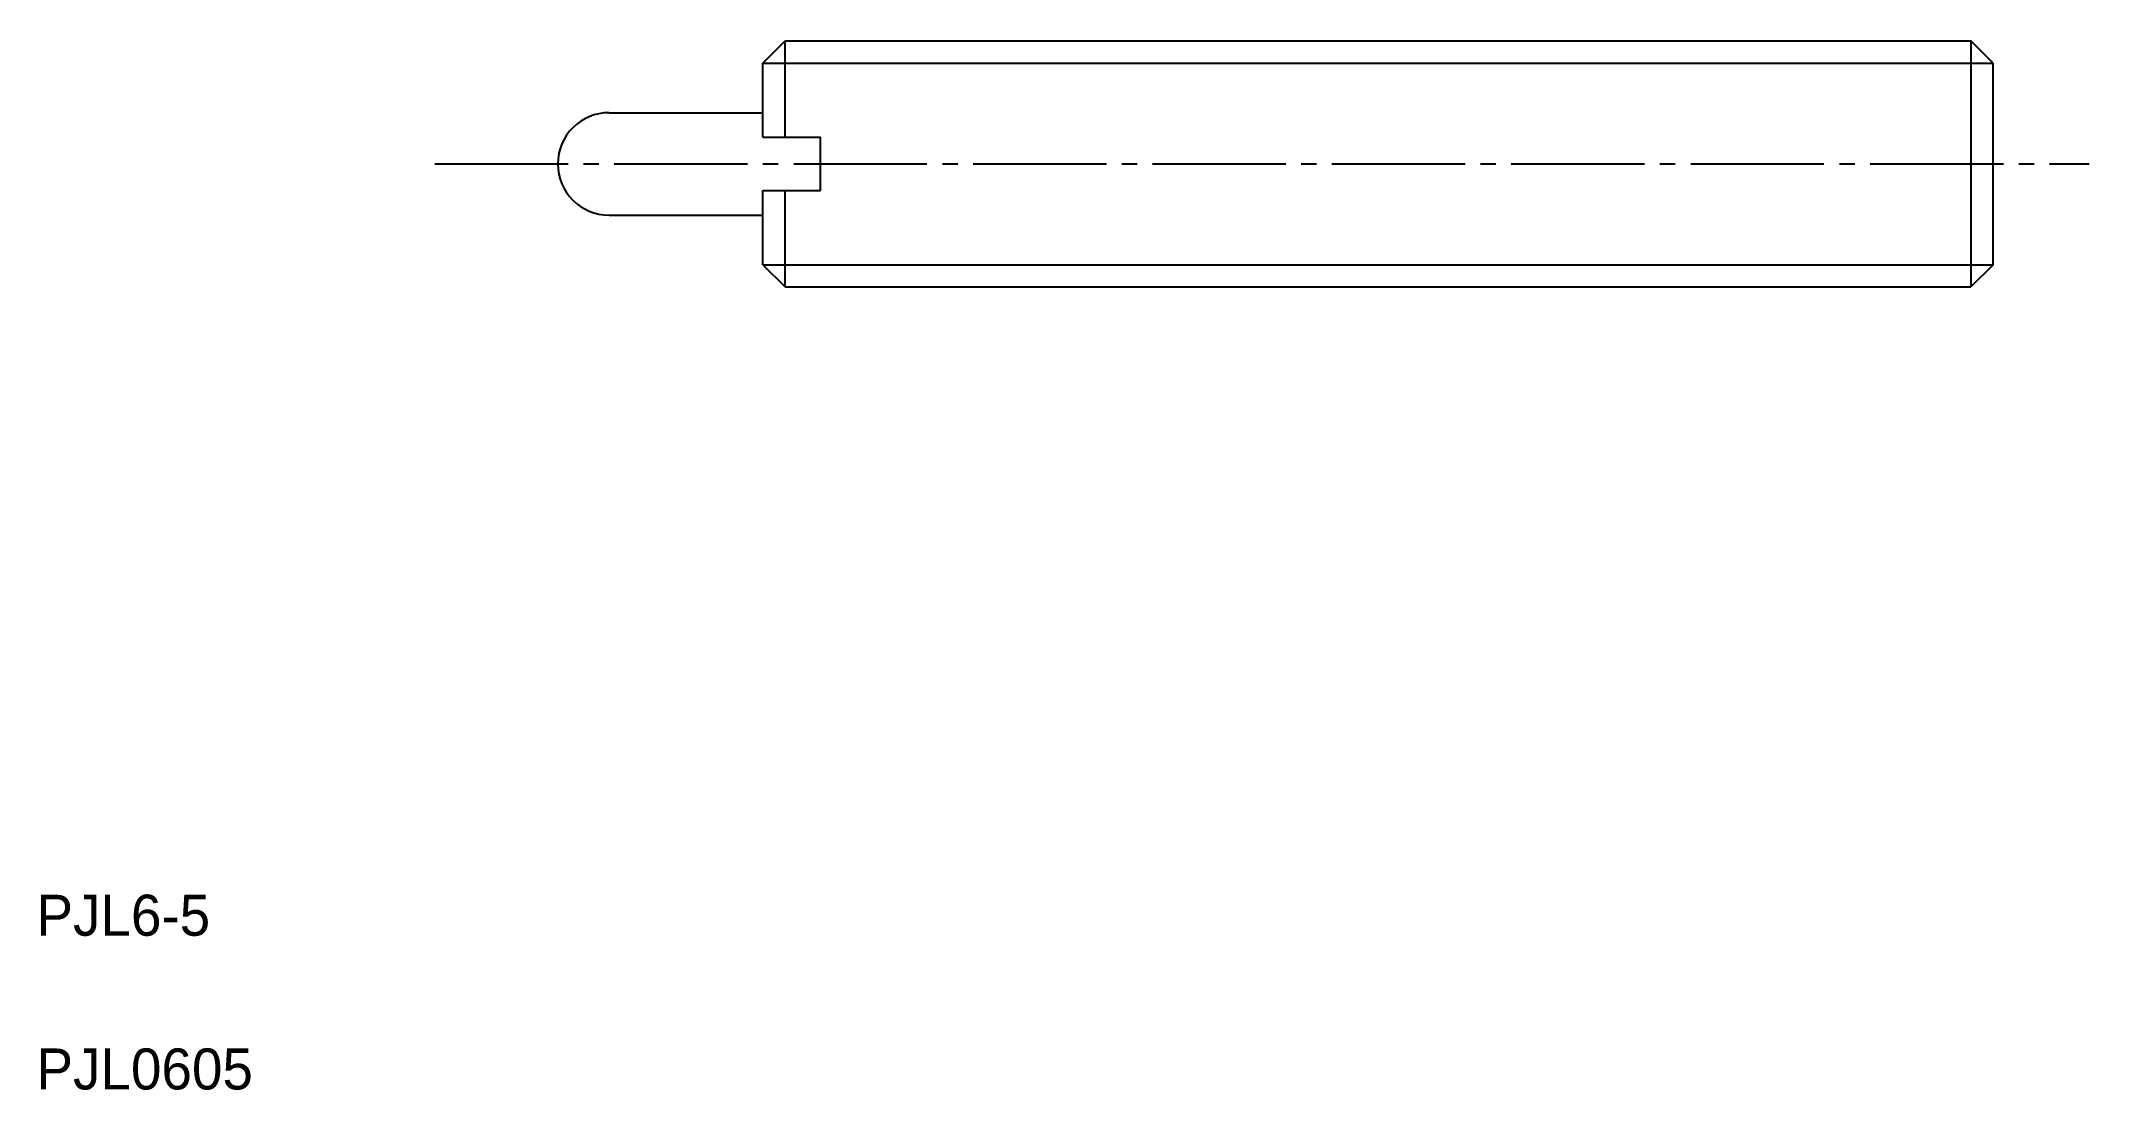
# Model space of a CAD drawing. Extents: x 2.6 to 52.6, y 2.5 to 28.1.
import ezdxf

# ---------------------------------------------------------------- set-up
doc = ezdxf.new("R2010")
doc.units = 0
doc.header["$LTSCALE"] = 0.25
doc.linetypes.add('CENTER', pattern=[17.5, 13, -1.5, 1.5, -1.5])
doc.layers.get('0').update_dxf_attribs({"linetype": 'CONTINUOUS'})
doc.layers.add('CENTER', color=1, linetype='CENTER')

msp = doc.modelspace()

# ---------------------------------------------------------------- linework, layer by layer
for p, q in [((20.216, 27.534), (20.758, 28.076)), ((20.758, 28.076), (49.675, 28.076)), ((20.758, 25.726), (20.758, 28.076)), ((49.675, 28.076), (49.675, 22.076)), ((50.216, 27.534), (49.675, 28.076)), ((20.216, 25.726), (20.216, 27.534)), ((50.216, 22.617), (50.216, 27.534)), ((16.466, 26.326), (20.216, 26.326)), ((17.404, 26.326), (17.404, 26.326)), ((18.341, 26.326), (18.341, 26.326)), ((20.216, 25.726), (21.616, 25.726)), ((21.616, 24.426), (21.616, 25.726)), ((20.216, 24.426), (21.616, 24.426)), ((20.216, 22.617), (20.216, 24.426)), ((20.758, 22.076), (20.758, 24.426)), ((16.466, 23.826), (20.216, 23.826)), ((20.216, 22.617), (20.758, 22.076)), ((50.216, 22.617), (49.675, 22.076)), ((20.758, 22.076), (49.675, 22.076))]:
    msp.add_line(p, q)
at = {"color": 3}
for p, q in [((20.216, 27.534), (50.216, 27.534)), ((20.216, 22.617), (50.216, 22.617))]:
    msp.add_line(p, q, dxfattribs=at)
msp.add_arc((16.466, 25.076), 1.25, 90, 270)
at = {"layer": 'CENTER', "color": 1, "linetype": 'CENTER'}
msp.add_line((12.216, 25.076), (52.555, 25.076), dxfattribs=at)

# ---------------------------------------------------------------- texts
for s, p in [('PJL6-5', (2.5, 6.25)), ('PJL0605', (2.5, 2.5))]:
    msp.add_text(s, height=1).set_placement(p)

doc.saveas('drawing.dxf')
